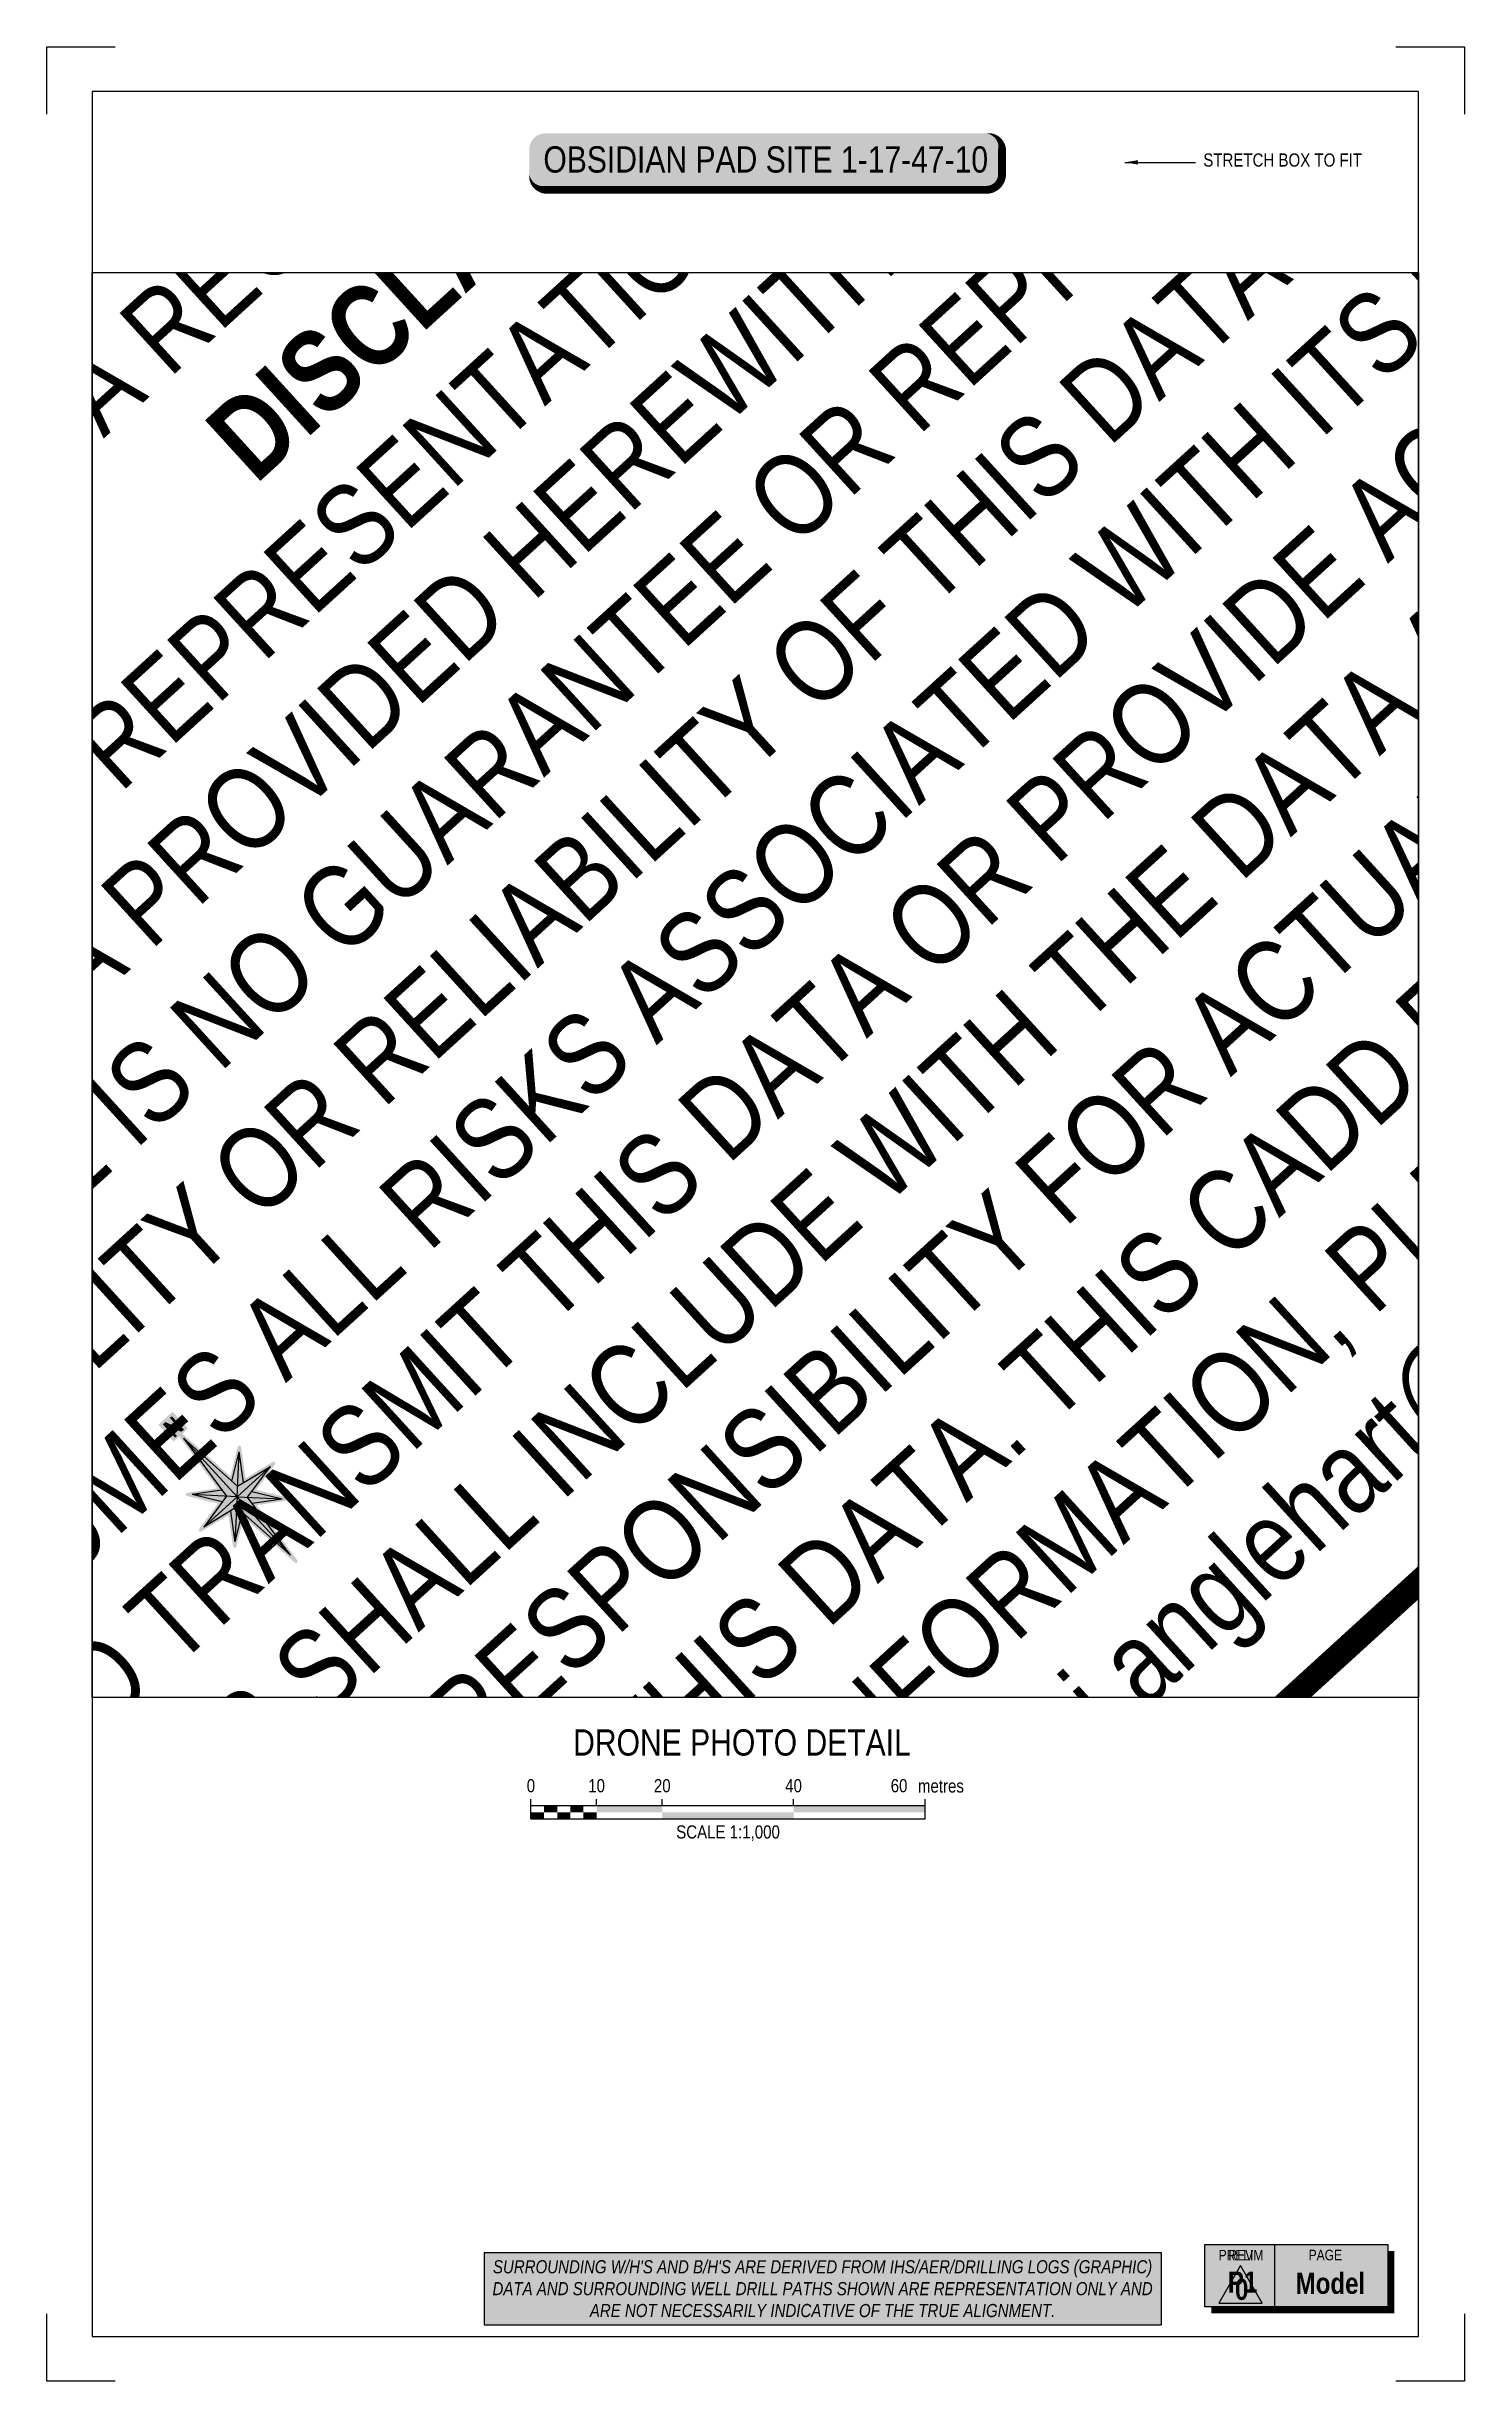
# Paper-space layout '4 of 6' of a CAD drawing. Extents: x -2321 to -1242, y 0 to 1778.
# The model-space entities are those that its viewports show. They can reach past a viewport. Long polylines and large blocks are cut down to what shows.
import ezdxf
from ezdxf.enums import TextEntityAlignment as Align

# ---------------------------------------------------------------- set-up
doc = ezdxf.new("R2010")
doc.units = 0
doc.header["$LTSCALE"] = 5
doc.layers.get('Defpoints').update_dxf_attribs({"color": 9})
for name, color, linetype in [('AS-UNDERLAY-H', 141, 'Continuous'), ('CG-BORDER', 2, 'Continuous'), ('CG-NORTH', 7, 'Continuous'), ('CG-NOTES', 7, 'Continuous'), ('CG-PRELIM', 7, 'Continuous'), ('CG-REVISION', 7, 'Continuous'), ('DETAIL-T', 7, 'Continuous'), ('L-2', 7, 'Continuous'), ('S-1', 1, 'Continuous'), ('S-2', 2, 'Continuous')]:
    doc.layers.add(name, color=color, linetype=linetype)
doc.layers.add('C-RW-T', color=13, linetype='Continuous', lineweight=9)
doc.layers.add('DISCLAIMER', color=7, linetype='Continuous', plot=False)
doc.styles.add('0', font='ARIALN.TTF')
doc.styles.add('80', font='ARIALN.TTF', dxfattribs={"height": 10})
doc.styles.add('80CG', font='ARIALN.TTF', dxfattribs={"height": 10})
doc.styles.add('80L', font='ARIALN.TTF', dxfattribs={"height": 10})
doc.styles.add('BOLD', font='ARIALNB.TTF')
doc.dimstyles.new('Compass 5 000', dxfattribs={"dimscale": 5, "dimtxt": 9, "dimasz": 2, "dimexe": 0.2, "dimexo": 0.0625, "dimgap": 0.5, "dimtad": 0, "dimtih": 1, "dimtoh": 1, "dimzin": 0, "dimdsep": 46, "dimtxsty": '80CG', "dimcen": 0.1, "dimse1": 1, "dimse2": 1, "dimclrd": 256, "dimclrt": 256, "dimaunit": 1, "dimadec": 4, "dimazin": 0, "dimtfac": 0.06, "dimtofl": 0, "dimtmove": 0, "dimatfit": 1, "dimfxl": 0.2, "dimtolj": 1, "dimtzin": 0, "dimlwd": -1, "dimarcsym": 0})

# ---------------------------------------------------------------- blocks, each defined once
blk = doc.blocks.new('*U55')
at = {"layer": 'Defpoints'}
for p, q in [((0, 1778), (52.2, 1778)), ((0, 1726.5), (0, 1778)), ((1027.2, 1778), (1079.5, 1778)), ((1079.5, 1778), (1079.5, 1726.5)), ((0, 0), (0, 51.5)), ((1079.5, 51.5), (1079.5, 0)), ((52.2, 0), (0, 0)), ((1079.5, 0), (1027.2, 0))]:
    blk.add_line(p, q, dxfattribs=at)
at = {"layer": 'S-1'}
for p, q in [((0, 1778), (0, 1778)), ((1079.5, 1778), (1079.5, 1778)), ((0, 0), (0, 0)), ((1079.5, 0), (1079.5, 0))]:
    blk.add_line(p, q, dxfattribs=at)
at = {"layer": 'S-2'}
blk.add_lwpolyline([(34.7, 34), (1044.7, 34), (1044.7, 1744), (34.7, 1744)], close=True, dxfattribs=at)
at = {"style": '80', "flags": 1}
blk.add_attdef('PAGENUMBER', (52.2, 51.5), '', height=10, rotation=90, dxfattribs=at)
blk = doc.blocks.new('rev')
at = {"layer": 'AS-UNDERLAY-H'}
h = blk.add_hatch(color=256, dxfattribs=at)
h.dxf.hatch_style = 1
h.paths.add_polyline_path([(-71.5, -23.2), (-71.5, 24.2), (67.8, 24.2), (67.8, -23.2)])
blk.add_line((-18.5, 24.2), (-18.5, -23.2))
at = {"color": 5, "flags": 128}
blk.add_lwpolyline([(-44.4, 8.2), (-60.9, -20.4), (-27.8, -20.4)], close=True, dxfattribs=at)
at = {"layer": 'CG-NOTES', "flags": 128}
blk.add_lwpolyline([(-71.5, -23.2), (-71.5, 24.2), (67.8, 24.2), (67.8, -23.2)], close=True, dxfattribs=at)
at = {"layer": 'CG-NOTES', "const_width": 5, "flags": 128}
blk.add_lwpolyline([(70.3, 19.2), (70.3, -25.7), (-66.5, -25.7)], dxfattribs=at)
at = {"attachment_point": 1}
for s, width, insert, char_height, style in [('\\pi4.196;REV.', 28.288, (-57.7, 20.1), 8, '80L'), ('\\pi3.52796;PAGE', 31.329, (4, 20.2), 8, '80L'), ('\\pi5.34615;{\\fArial Narrow|b1|i0|c0|p34;\\C14;0}', 19.216, (-53.9, -2), 16, '80')]:
    blk.add_mtext_dynamic_manual_height_columns(s, width=width, gutter_width=45, heights=[0], dxfattribs=dict(at, insert=insert, char_height=char_height, style=style))
at = {"layer": 'CG-NOTES', "linetype": 'Continuous', "insert": (24.1, -5.5), "char_height": 16, "attachment_point": 5, "style": '80CG'}
blk.add_mtext('{\\fArial Narrow|b1|i0|c0|p34;\\C14;Model}', dxfattribs=at)
blk = doc.blocks.new('*T171')
at = {"layer": 'CG-NOTES', "color": 0, "lineweight": -2, "transparency": 16777216}
for p, q in [((0, 0), (515.7, 0)), ((0, 0), (0, -55)), ((515.7, 0), (515.7, -55)), ((0, -55), (515.7, -55))]:
    blk.add_line(p, q, dxfattribs=at)
at = {"layer": 'CG-NOTES', "color": 254, "transparency": 16777216}
blk.add_solid([(0, 0), (0, -55), (515.7, 0), (515.7, -55)], dxfattribs=at)
at = {"layer": 'CG-NOTES', "transparency": 16777216, "insert": (257.8, -27.5), "char_height": 10, "width": 510.698, "attachment_point": 5, "style": '0'}
blk.add_mtext("{\\fArial Narrow|b0|i1|c0|p34;SURROUNDING W/H'S AND B/H'S ARE DERIVED FROM IHS/AER/DRILLING LOGS (GRAPHIC) DATA AND SURROUNDING WELL DRILL PATHS SHOWN ARE REPRESENTATION ONLY AND ARE NOT NECESSARILY INDICATIVE OF THE TRUE ALIGNMENT.}", dxfattribs=at)
blk = doc.blocks.new('Drill Disclaimer')
blk.add_blockref('*T171', (-221, 20.2))
blk = doc.blocks.new('*U413')
h = blk.add_hatch(color=255)
edge = h.paths.add_edge_path()
edge.add_line((-84, -11.5), (84, -11.5))
edge.add_arc((84, -5.5), 6, 270, 360)
edge.add_line((90, -5.5), (90, 4))
edge.add_arc((84, 4), 6, 0, 90)
edge.add_line((84, 10), (-84, 10))
edge.add_arc((-84, 4), 6, 90, 180)
edge.add_line((-90, 4), (-90, -5.5))
edge.add_arc((-84, -5.5), 6, 180, 270)
at = {"color": 14, "flags": 128}
blk.add_lwpolyline([(-84, -11.5, 3, 3, 0), (84, -11.5, 3, 3, 0.414214), (90, -5.5, 3, 3, 0), (90, 4, 3, 0, 0.414214), (84, 10, 0, 0, 0), (-84, 10, 0, 0, 0.414214), (-90, 4, 0, 0, 0), (-90, -5.5, 0, 3, 0.414214)], format="xyseb", close=True, dxfattribs=at)
at = {"insert": (0, 0), "char_height": 10, "attachment_point": 5, "style": '80'}
blk.add_mtext_dynamic_manual_height_columns('{\\C14;OBSIDIAN PAD SITE 1-17-47-10}', width=412.2262, gutter_width=45, heights=[0], dxfattribs=at)
blk = doc.blocks.new('blk_Prelim_page')
h = blk.add_hatch(color=141)
h.dxf.hatch_style = 1
h.paths.add_polyline_path([(-71.5, -23.2), (-71.5, 24.2), (67.8, 24.2), (67.8, -23.2)])
blk.add_line((-18.5, 24.2), (-18.5, -23.2))
at = {"layer": 'CG-NOTES', "flags": 128}
blk.add_lwpolyline([(-71.5, -23.2), (-71.5, 24.2), (67.8, 24.2), (67.8, -23.2)], close=True, dxfattribs=at)
at = {"layer": 'CG-NOTES', "const_width": 5, "flags": 128}
blk.add_lwpolyline([(70.3, 19.2), (70.3, -25.7), (-66.5, -25.7)], dxfattribs=at)
at = {"attachment_point": 1}
for s, width, insert, char_height, style in [('\\pi-2.21873;PRELIM', 28.288, (-58.8, 20.1), 8, '80L'), ('\\pi3.52796;PAGE', 31.329, (4, 20.2), 8, '80L'), ('\\pi11.72429;{\\fArial Narrow|b1|i0|c0|p34;\\C14;P1}', 41.555, (-65.7, 3.6), 16, '80')]:
    blk.add_mtext_dynamic_manual_height_columns(s, width=width, gutter_width=45, heights=[0], dxfattribs=dict(at, insert=insert, char_height=char_height, style=style))
at = {"layer": 'CG-NOTES', "linetype": 'Continuous', "insert": (24.1, -5.5), "char_height": 16, "attachment_point": 5, "style": '80CG'}
blk.add_mtext('{\\fArial Narrow|b1|i0|c0|p34;\\C14;Model}', dxfattribs=at)
blk = doc.blocks.new('NORTH')
h = blk.add_hatch(color=141)
h.dxf.hatch_style = 1
edge = h.paths.add_edge_path()
edge.add_line((-2.5, 97.8), (-11.3, 97.8))
edge.add_line((-11.3, 97.8), (-11.3, 124.5))
edge.add_line((-11.3, 124.5), (11.4, 124.5))
edge.add_line((11.4, 124.5), (11.4, 97.8))
edge.add_line((11.4, 97.8), (2.5, 97.8))
edge.add_line((2.5, 97.8), (10.4, 22.8))
edge.add_line((10.4, 22.8), (39.9, 42.7))
edge.add_arc((41, 41), 2, -34, 124, ccw=False)
edge.add_line((42.7, 39.9), (22, 9.2))
edge.add_line((22, 9.2), (58.3, 2))
edge.add_arc((57.9, 0), 2, -78.6499, 78.6499, ccw=False)
edge.add_line((58.3, -2), (22, -9.2))
edge.add_line((22, -9.2), (42.7, -39.9))
edge.add_arc((41, -41), 2, -124, 34, ccw=False)
edge.add_line((39.9, -42.7), (10.4, -22.8))
edge.add_line((10.4, -22.8), (2, -102.6))
edge.add_arc((0, -102.4), 2, 186, 354, ccw=False)
edge.add_line((-2, -102.6), (-10.4, -22.8))
edge.add_line((-10.4, -22.8), (-39.9, -42.7))
edge.add_arc((-41, -41), 2, 146, 304, ccw=False)
edge.add_line((-42.7, -39.9), (-22, -9.2))
edge.add_line((-22, -9.2), (-58.3, -2))
edge.add_arc((-57.9, 0), 2, 101.3501, 258.6499, ccw=False)
edge.add_line((-58.3, 2), (-22, 9.2))
edge.add_line((-22, 9.2), (-42.7, 39.9))
edge.add_arc((-41, 41), 2, 56, 214, ccw=False)
edge.add_line((-39.9, 42.7), (-10.4, 22.8))
edge.add_line((-10.4, 22.8), (-2.5, 97.8))
at = {"linetype": 'Continuous'}
for points in [[(0, 92.8), (-8.8, 8.8), (0, 0)], [(-37.3, 37.3), (-17, 7.2), (-8.8, 8.8)], [(37.3, 37.3), (7.9, 17.5), (8.8, 8.8)], [(0, 0), (-52.8, 0), (-8.8, -8.8)], [(8.8, 8.8), (0, 0), (52.8, 0)], [(8.8, -8.8), (0, 0), (0, -92.8)], [(-7.9, -17.5), (-8.8, -8.8), (-37.3, -37.3)], [(17, -7.2), (8.8, -8.8), (37.3, -37.3)]]:
    blk.add_hatch(color=14, dxfattribs=at).paths.add_polyline_path(points)
at = {"color": 14, "linetype": 'Continuous'}
for p, q in [((0, 92.8), (-8.8, 8.8)), ((0, 92.8), (0, 0)), ((0, 92.8), (8.8, 8.8)), ((0, 0), (-37.3, 37.3)), ((-17, 7.2), (-37.3, 37.3)), ((-7.9, 17.5), (-37.3, 37.3)), ((0, 0), (37.3, 37.3)), ((7.9, 17.5), (37.3, 37.3)), ((17, 7.2), (37.3, 37.3)), ((-8.8, 8.8), (-52.8, 0)), ((0, 0), (-52.8, 0)), ((0, 0), (-37.3, -37.3)), ((0, 0), (37.3, -37.3)), ((0, -92.8), (0, 0)), ((0, 0), (52.8, 0)), ((8.8, 8.8), (52.8, 0)), ((-8.8, -8.8), (-52.8, 0)), ((-17, -7.2), (-37.3, -37.3)), ((-7.9, -17.5), (-37.3, -37.3)), ((0, -92.8), (-8.8, -8.8)), ((0, -92.8), (8.8, -8.8)), ((7.9, -17.5), (37.3, -37.3)), ((8.8, -8.8), (52.8, 0)), ((16.9, -7), (17, -7.2)), ((17, -7.2), (37.3, -37.3))]:
    blk.add_line(p, q, dxfattribs=at)
at = {"color": 14, "style": 'BOLD'}
blk.add_text('N', height=21.1, dxfattribs=at).set_placement((0, 110.6), align=Align.MIDDLE_CENTER)
blk = doc.blocks.new('*U278')
at = {"color": 0}
for p, q in [((-150, 0), (-150, 15)), ((-150, 10), (150.2, 10)), ((-150, 0), (150.2, 0)), ((-100, 10), (-100, 15)), ((-50, 10), (-50, 15)), ((50, 10), (50, 15)), ((150.2, 0), (150.2, 15))]:
    blk.add_line(p, q, dxfattribs=at)
for points in [[(-150, 5), (-140, 5), (-150, 0), (-140, 0)], [(-140, 10), (-130, 10), (-140, 5), (-130, 5)], [(-130, 5), (-120, 5), (-130, 0), (-120, 0)], [(-120, 10), (-110, 10), (-120, 5), (-110, 5)], [(-110, 5), (-100, 5), (-110, 0), (-100, 0)], [(-100, 10), (-50, 10), (-100, 5), (-50, 5)], [(-50, 5), (50, 5), (-50, 0), (50, 0)], [(50, 10), (150.2, 10), (50, 5), (150.2, 5)]]:
    blk.add_solid(points, dxfattribs=at)
at = {"color": 0, "style": '80'}
blk.add_text('metres', height=10, dxfattribs=at).set_placement((162.2, 20), align=Align.CENTER)
at = {"color": 0, "char_height": 10, "style": '80'}
for s, insert, attachment_point in [('0', (-150, 30.2), 2), ('10', (-100, 30.2), 2), ('20', (-50, 30.2), 2), ('40', (50, 30.2), 2), ('60', (136.7, 30.2), 3), ('SCALE 1:1,000', (0.1, -5), 2)]:
    blk.add_mtext(s, dxfattribs=dict(at, insert=insert, attachment_point=attachment_point))
blk = doc.blocks.new('Disclaimer_Legal')
at = {"layer": 'DISCLAIMER', "color": 254, "flags": 128}
blk.add_lwpolyline([(-3612.9, -1104.6, 37.5, 37.5, 0), (4096.1, -1104.6, 37.5, 37.5, 0.414214), (4171.1, -1029.6, 37.5, 37.5, 0), (4171.1, 2078.7, 37.5, 0, 0.414214), (4096.1, 2153.7, 0, 0, 0), (-3612.9, 2153.7, 0, 0, 0.414214), (-3687.9, 2078.7, 0, 0, 0), (-3687.9, -1029.6, 0, 37.5, 0.414214)], format="xyseb", close=True, dxfattribs=at)
at = {"layer": 'DISCLAIMER', "color": 254, "insert": (241.6, 533.9), "char_height": 125, "width": 7717.568, "attachment_point": 5, "style": '80'}
blk.add_mtext('NOTICE TO THE CORPORATION, PERSON &/OR PERSONS REGARDING THIS COMPUTER AIDED DESIGN AND DRAFTING (CADD) FILES. ACCEPTANCE OF THE CADD DATA IS BASED ON THE FOLLOWING DISCLAIMER WHICH COVERS ALL CADD DATA RECIEVED FROM COMPASS GEOMATICS LTD.\\P{\\fArial Narrow|b1|i0|c0|p34;DISCLAIMER}\\PCOMPASS GEOMATICS LTD. MAKES NO REPRESENTATION OR WARRANTIES, EXPRESS OR IMPLIED, WITH RESPECT TO THE REUSE OF THE DATA PROVIDED HEREWITH, REGARDLESS OF ITS FORMAT OR THE MEANS OF ITS TRANSMISSION. THERE IS NO GUARANTEE OR REPRESENTATION TO THE USER AS TO THE ACCURACY, CURRENCY, SUITABILITY OR RELIABILITY OF THIS DATA FOR ANY PURPOSE. THE USER ACCEPTS THE DATA "AS IS", AND ASSUMES ALL RISKS ASSOCIATED WITH ITS USE. BY ACCEPTANCE OF THIS DATA, THE USER AGREES NOT TO TRANSMIT THIS DATA OR PROVIDE ACCESS OR ANY PART OF IT TO ANOTHER PARTY UNLESS THE USER SHALL INCLUDE WITH THE DATA A COPY OF THIS DISCLAIMER. COMPASS GEOMATICS LTD. ASSUMES NO RESPONSIBILITY FOR ACTUAL OR CONSEQUENTIAL DAMAGE AS A RESULT OF ANY USER\'S RELIANCE ON THIS DATA. THIS CADD FILE IS FOR ILLUSTRATION PURPOSES ONLY.\\PIF YOU REQUIRE MORE ACCURATE INFORMATION, PLEASE CONTACT DARCI ANGLEHART AT COMPASS GEOMATICS LTD. VIA EMAIL: darci.anglehart@compassgeomatics.ca OR CELL: 506-961-7292', dxfattribs=at)

msp = doc.modelspace()

# ---------------------------------------------------------------- block references
at = {"layer": 'DISCLAIMER', "xscale": 0.5, "yscale": 0.5, "zscale": 0.5}
msp.add_blockref('Disclaimer_Legal', (602003.708, 5876482.149), dxfattribs=at)

psp = doc.layouts.new('4 of 6')

# ---------------------------------------------------------------- linework, layer by layer
at = {"layer": 'Defpoints', "color": 2}
psp.add_lwpolyline([(-2286.5, 1606.1), (-1276.5, 1606.1), (-1276.5, 520.8), (-2286.5, 520.8)], close=True, dxfattribs=at)

# ---------------------------------------------------------------- block references
at = {"xscale": 2, "yscale": 2, "zscale": 2}
psp.add_blockref('*U413', (-1773.7, 1692), dxfattribs=at)
psp.add_blockref('Drill Disclaimer', (-1767.2, 77.8))
at = {"layer": 'CG-BORDER'}
psp.add_blockref('*U55', (-2321.2, 0), dxfattribs=at)
at = {"layer": 'CG-NORTH', "xscale": 0.65, "yscale": 0.65, "zscale": 0.65, "rotation": 42.35512951070206}
psp.add_blockref('NORTH', (-2176.3, 673.7), dxfattribs=at)
at = {"layer": 'CG-PRELIM'}
psp.add_blockref('blk_Prelim_page', (-1367.8, 80), dxfattribs=at)
at = {"layer": 'CG-REVISION'}
psp.add_blockref('rev', (-1367.8, 80), dxfattribs=at)
at = {"layer": 'L-2'}
psp.add_blockref('*U278', (-1802.5, 428.4), dxfattribs=at)

# ---------------------------------------------------------------- texts
at = {"layer": 'Defpoints', "color": 2, "insert": (-1440.5, 1696.7), "char_height": 10, "attachment_point": 1, "style": '80L'}
psp.add_mtext_dynamic_manual_height_columns('STRETCH BOX TO FIT', width=120.816, gutter_width=50, heights=[0], dxfattribs=at)
at = {"layer": 'DETAIL-T', "color": 3, "insert": (-1791.8, 486.4), "char_height": 20, "width": 256.476, "attachment_point": 5, "style": '80CG'}
psp.add_mtext('DRONE PHOTO DETAIL', dxfattribs=at)

# ---------------------------------------------------------------- leaders
at = {"layer": 'Defpoints', "color": 2, "path_type": 1}
psp.add_leader([(-1500.3, 1689.9), (-1446.4, 1689.9)], dimstyle='Compass 5 000', override={"dimgap": 0.5, "dimtad": 0, "dimclrd": 2}, dxfattribs=at)

# ---------------------------------------------------------------- viewports
at = {"layer": 'C-RW-T', "view_twist_angle": 42.3551295107}
vp = psp.add_viewport(center=(-1781.5, 1063.4), size=(1010, 1085.29), view_center_point=(-3514396.319, 4748245.536), view_height=1085.3006, dxfattribs=at)
vp.dxf.flags = 0x10000  # cut along an outline
vp.dxf.clipping_boundary_handle = psp.add_lwpolyline([(-2286.5, 1606.1), (-1276.5, 1606.1), (-1276.5, 520.8), (-2286.5, 520.8)], format="xyb", close=True, dxfattribs={"invisible": 1}).dxf.handle

doc.saveas('drawing.dxf')
